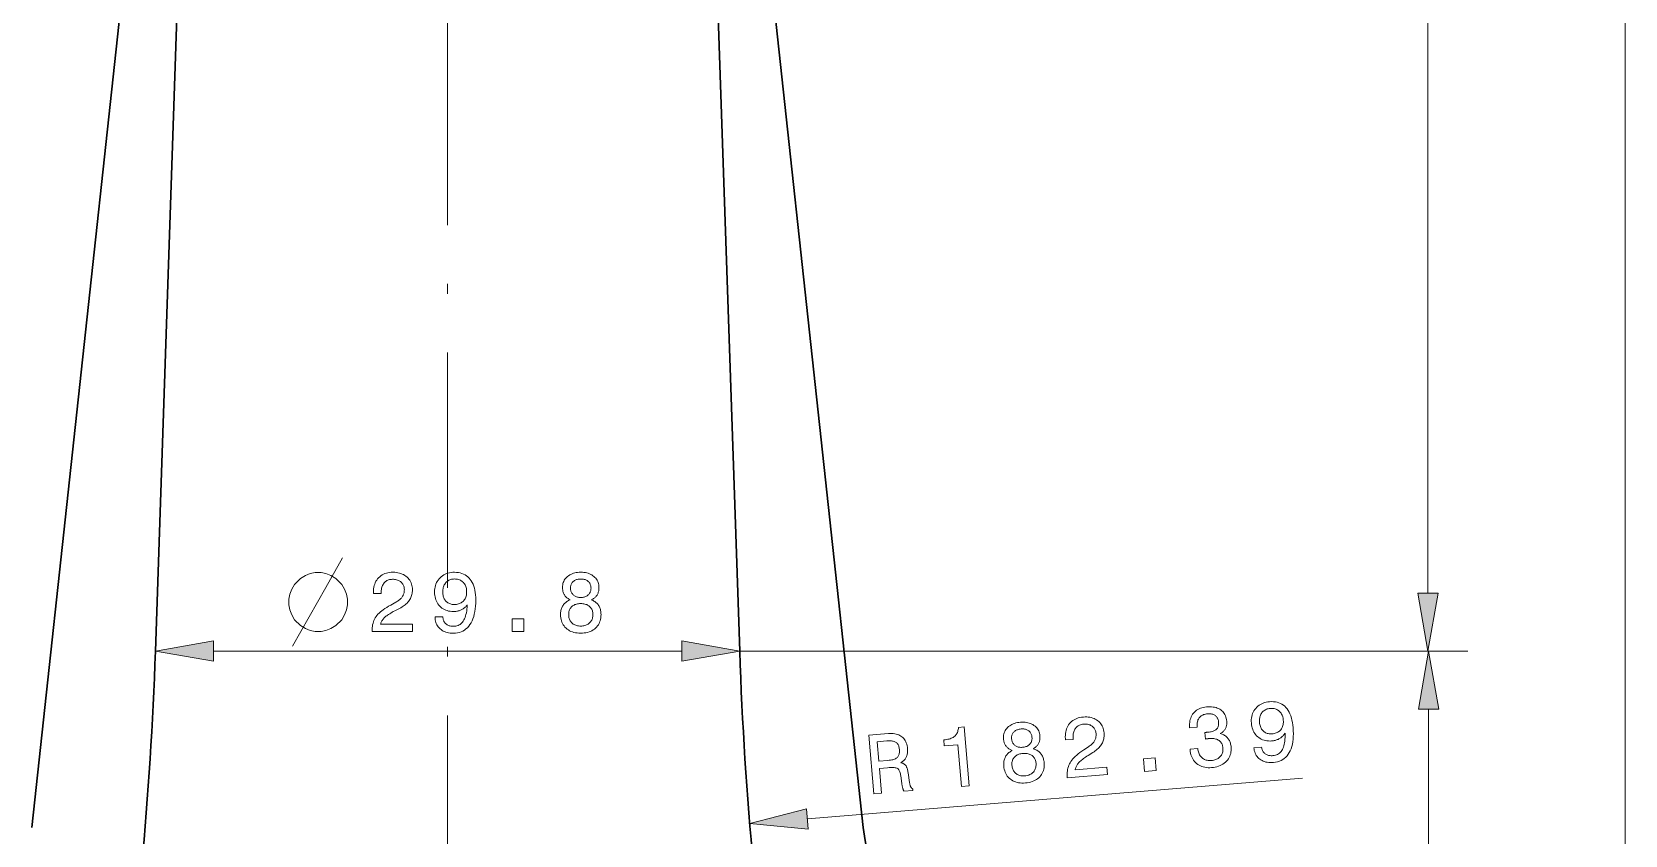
# Model space of a CAD drawing. Extents: x 0 to 297, y 0 to 420.
# Drawn here: x 126.8 to 208, y 264 to 305 of the extents above; entities that cross this region are included whole.
import ezdxf

# ---------------------------------------------------------------- set-up
doc = ezdxf.new("R2010")
doc.units = 0
doc.linetypes.add('DASHDOT', pattern=[18.5, 12, -3, 0.5, -3])

msp = doc.modelspace()

# ---------------------------------------------------------------- linework, layer by layer
at = {"color": 7, "linetype": 'DASHDOT', "lineweight": 13}
msp.add_line((147.963, 362.625), (147.963, 88.577), dxfattribs=at)
at = {"color": 7, "lineweight": 30}
for p, q in [((135.113, 341.402), (126.763, 264.402)), ((160.813, 341.402), (169.163, 264.402)), ((135.263, 338.402), (133.063, 273.402)), ((160.663, 338.402), (162.863, 273.402))]:
    msp.add_line(p, q, dxfattribs=at)
at = {"color": 7, "lineweight": 13}
for p, q in [((197.963, 276.356), (197.963, 338.447)), ((208.02, 118.356), (208.02, 338.447)), ((136.018, 273.402), (159.909, 273.402)), ((162.863, 273.402), (199.963, 273.402)), ((162.863, 273.402), (199.996, 273.402)), ((197.996, 244.356), (197.996, 270.447)), ((166.318, 264.846), (191.565, 266.925))]:
    msp.add_line(p, q, dxfattribs=at)
msp.add_lwpolyline([(140.064, 273.652), (141.764, 276.652), (142.614, 278.152)], dxfattribs=at)
for points in [[(141.514, 277.402), (141.214, 277.402), (140.964, 277.352), (140.714, 277.252), (140.464, 277.102), (140.164, 276.802), (140.014, 276.552), (139.914, 276.302), (139.864, 276.052), (139.864, 275.752), (139.914, 275.502), (140.014, 275.252), (140.164, 275.002), (140.464, 274.702), (140.714, 274.552), (140.964, 274.452), (141.214, 274.402), (141.514, 274.402), (141.764, 274.452), (142.014, 274.552), (142.264, 274.702), (142.564, 275.002), (142.714, 275.252), (142.814, 275.502), (142.864, 275.752), (142.864, 276.052), (142.814, 276.302), (142.714, 276.552), (142.564, 276.802), (142.264, 277.102), (142.014, 277.252), (141.764, 277.352)], [(144.111, 274.402), (144.111, 274.414), (144.113, 274.502), (144.119, 274.586), (144.13, 274.668), (144.144, 274.747), (144.163, 274.822), (144.185, 274.895), (144.212, 274.965), (144.243, 275.032), (144.278, 275.096), (144.318, 275.157), (144.362, 275.217), (144.413, 275.276), (144.471, 275.336), (144.536, 275.395), (144.607, 275.454), (144.685, 275.513), (144.77, 275.572), (144.861, 275.631), (144.959, 275.69), (145.064, 275.749), (145.319, 275.888), (145.364, 275.913), (145.406, 275.939), (145.446, 275.965), (145.483, 275.992), (145.518, 276.02), (145.55, 276.048), (145.58, 276.077), (145.607, 276.106), (145.632, 276.136), (145.654, 276.167), (145.674, 276.199), (145.692, 276.231), (145.708, 276.265), (145.722, 276.3), (145.733, 276.336), (145.743, 276.372), (145.75, 276.41), (145.755, 276.45), (145.758, 276.49), (145.76, 276.531), (145.758, 276.578), (145.753, 276.622), (145.745, 276.666), (145.733, 276.707), (145.719, 276.746), (145.701, 276.784), (145.679, 276.819), (145.655, 276.853), (145.627, 276.885), (145.596, 276.916), (145.562, 276.943), (145.526, 276.968), (145.488, 276.99), (145.448, 277.009), (145.405, 277.025), (145.36, 277.039), (145.313, 277.049), (145.264, 277.056), (145.212, 277.061), (145.159, 277.062), (145.105, 277.06), (145.055, 277.055), (145.006, 277.045), (144.96, 277.032), (144.915, 277.016), (144.874, 276.995), (144.834, 276.971), (144.797, 276.943), (144.762, 276.912), (144.73, 276.877), (144.7, 276.838), (144.673, 276.797), (144.65, 276.753), (144.629, 276.706), (144.612, 276.656), (144.598, 276.604), (144.587, 276.549), (144.579, 276.491), (144.574, 276.43), (144.573, 276.366), (144.573, 276.331), (144.18, 276.331), (144.18, 276.392), (144.183, 276.485), (144.191, 276.574), (144.205, 276.659), (144.224, 276.74), (144.248, 276.817), (144.278, 276.89), (144.313, 276.959), (144.353, 277.025), (144.399, 277.086), (144.45, 277.143), (144.506, 277.196), (144.566, 277.243), (144.63, 277.285), (144.697, 277.321), (144.768, 277.351), (144.843, 277.376), (144.922, 277.396), (145.005, 277.409), (145.091, 277.418), (145.182, 277.421), (145.269, 277.418), (145.352, 277.411), (145.432, 277.398), (145.509, 277.381), (145.582, 277.359), (145.652, 277.332), (145.719, 277.3), (145.782, 277.263), (145.841, 277.221), (145.898, 277.174), (145.949, 277.123), (145.996, 277.069), (146.037, 277.012), (146.072, 276.952), (146.102, 276.889), (146.127, 276.822), (146.146, 276.753), (146.16, 276.681), (146.168, 276.605), (146.171, 276.527), (146.169, 276.465), (146.164, 276.406), (146.156, 276.348), (146.145, 276.291), (146.131, 276.236), (146.113, 276.182), (146.092, 276.13), (146.068, 276.08), (146.041, 276.031), (146.01, 275.984), (145.977, 275.938), (145.94, 275.893), (145.899, 275.85), (145.855, 275.807), (145.808, 275.766), (145.757, 275.727), (145.703, 275.688), (145.646, 275.651), (145.585, 275.615), (145.521, 275.58), (145.268, 275.451), (145.198, 275.414), (145.132, 275.378), (145.07, 275.342), (145.012, 275.307), (144.959, 275.273), (144.909, 275.239), (144.863, 275.206), (144.822, 275.174), (144.784, 275.143), (144.751, 275.112), (144.72, 275.081), (144.692, 275.05), (144.666, 275.018), (144.642, 274.985), (144.62, 274.951), (144.601, 274.917), (144.583, 274.882), (144.568, 274.846), (144.554, 274.81), (144.543, 274.773), (146.171, 274.773), (146.171, 274.402)], [(147.326, 275.144), (147.722, 275.144), (147.726, 275.1), (147.732, 275.057), (147.74, 275.017), (147.752, 274.979), (147.766, 274.943), (147.782, 274.909), (147.802, 274.876), (147.823, 274.846), (147.848, 274.818), (147.875, 274.792), (147.905, 274.768), (147.936, 274.746), (147.97, 274.727), (148.005, 274.711), (148.043, 274.697), (148.083, 274.685), (148.124, 274.676), (148.168, 274.67), (148.214, 274.666), (148.262, 274.665), (148.326, 274.668), (148.387, 274.676), (148.445, 274.689), (148.5, 274.708), (148.552, 274.732), (148.601, 274.762), (148.647, 274.797), (148.69, 274.837), (148.729, 274.883), (148.766, 274.934), (148.799, 274.99), (148.83, 275.053), (148.858, 275.12), (148.883, 275.194), (148.904, 275.273), (148.923, 275.358), (148.94, 275.448), (148.953, 275.544), (148.963, 275.646), (148.97, 275.753), (148.945, 275.721), (148.918, 275.69), (148.89, 275.661), (148.86, 275.634), (148.83, 275.608), (148.799, 275.584), (148.766, 275.562), (148.733, 275.541), (148.698, 275.522), (148.663, 275.504), (148.626, 275.488), (148.588, 275.474), (148.55, 275.461), (148.511, 275.45), (148.471, 275.441), (148.43, 275.433), (148.388, 275.427), (148.345, 275.423), (148.302, 275.421), (148.258, 275.42), (148.174, 275.423), (148.094, 275.431), (148.017, 275.444), (147.943, 275.464), (147.872, 275.488), (147.804, 275.518), (147.74, 275.554), (147.679, 275.595), (147.621, 275.641), (147.566, 275.693), (147.516, 275.749), (147.471, 275.809), (147.431, 275.872), (147.396, 275.939), (147.367, 276.009), (147.343, 276.083), (147.325, 276.16), (147.311, 276.241), (147.303, 276.325), (147.301, 276.413), (147.303, 276.501), (147.312, 276.586), (147.326, 276.667), (147.346, 276.745), (147.371, 276.819), (147.402, 276.891), (147.439, 276.958), (147.481, 277.023), (147.529, 277.084), (147.582, 277.141), (147.64, 277.194), (147.702, 277.242), (147.767, 277.284), (147.835, 277.32), (147.907, 277.351), (147.982, 277.376), (148.061, 277.395), (148.144, 277.409), (148.23, 277.418), (148.319, 277.421), (148.421, 277.417), (148.519, 277.406), (148.612, 277.388), (148.7, 277.362), (148.782, 277.329), (148.86, 277.289), (148.934, 277.242), (149.002, 277.187), (149.065, 277.125), (149.123, 277.056), (149.176, 276.98), (149.224, 276.897), (149.266, 276.808), (149.302, 276.712), (149.333, 276.61), (149.358, 276.502), (149.377, 276.387), (149.391, 276.266), (149.4, 276.138), (149.403, 276.004), (149.4, 275.845), (149.391, 275.694), (149.376, 275.55), (149.355, 275.414), (149.328, 275.285), (149.296, 275.164), (149.257, 275.05), (149.212, 274.944), (149.162, 274.845), (149.105, 274.754), (149.043, 274.67), (148.976, 274.596), (148.904, 274.53), (148.827, 274.473), (148.745, 274.425), (148.658, 274.385), (148.565, 274.355), (148.468, 274.333), (148.365, 274.319), (148.258, 274.315), (148.174, 274.317), (148.094, 274.324), (148.018, 274.335), (147.945, 274.351), (147.875, 274.371), (147.809, 274.396), (147.746, 274.426), (147.687, 274.459), (147.631, 274.498), (147.579, 274.541), (147.531, 274.587), (147.488, 274.637), (147.45, 274.69), (147.417, 274.745), (147.389, 274.804), (147.366, 274.866), (147.349, 274.931), (147.336, 274.999), (147.328, 275.07)], [(154.222, 276.016), (154.183, 276.035), (154.147, 276.055), (154.112, 276.077), (154.079, 276.099), (154.049, 276.123), (154.02, 276.149), (153.993, 276.175), (153.968, 276.203), (153.945, 276.233), (153.925, 276.263), (153.906, 276.295), (153.889, 276.328), (153.874, 276.363), (153.861, 276.399), (153.85, 276.437), (153.841, 276.476), (153.835, 276.517), (153.83, 276.559), (153.827, 276.602), (153.826, 276.647), (153.828, 276.714), (153.836, 276.779), (153.849, 276.841), (153.867, 276.901), (153.89, 276.958), (153.919, 277.013), (153.952, 277.065), (153.991, 277.114), (154.035, 277.161), (154.084, 277.205), (154.137, 277.246), (154.193, 277.283), (154.253, 277.315), (154.316, 277.343), (154.381, 277.367), (154.45, 277.386), (154.522, 277.401), (154.598, 277.412), (154.676, 277.418), (154.757, 277.421), (154.839, 277.418), (154.918, 277.412), (154.993, 277.401), (155.066, 277.386), (155.135, 277.367), (155.2, 277.343), (155.263, 277.315), (155.322, 277.283), (155.378, 277.246), (155.431, 277.205), (155.48, 277.161), (155.523, 277.114), (155.562, 277.065), (155.595, 277.013), (155.623, 276.958), (155.646, 276.901), (155.664, 276.841), (155.677, 276.779), (155.685, 276.714), (155.687, 276.647), (155.686, 276.602), (155.683, 276.558), (155.678, 276.516), (155.672, 276.475), (155.663, 276.435), (155.652, 276.398), (155.64, 276.361), (155.625, 276.326), (155.609, 276.293), (155.59, 276.261), (155.57, 276.23), (155.547, 276.201), (155.523, 276.173), (155.496, 276.147), (155.467, 276.122), (155.437, 276.098), (155.404, 276.076), (155.369, 276.055), (155.332, 276.035), (155.293, 276.016), (155.341, 275.997), (155.387, 275.975), (155.43, 275.952), (155.471, 275.926), (155.509, 275.899), (155.545, 275.869), (155.579, 275.838), (155.61, 275.805), (155.639, 275.769), (155.665, 275.732), (155.689, 275.693), (155.71, 275.652), (155.729, 275.609), (155.745, 275.565), (155.759, 275.518), (155.77, 275.47), (155.779, 275.421), (155.785, 275.37), (155.789, 275.316), (155.79, 275.262), (155.788, 275.177), (155.779, 275.096), (155.765, 275.018), (155.746, 274.944), (155.721, 274.873), (155.69, 274.806), (155.654, 274.742), (155.612, 274.682), (155.564, 274.625), (155.511, 274.572), (155.453, 274.523), (155.392, 274.48), (155.326, 274.441), (155.256, 274.408), (155.183, 274.379), (155.106, 274.356), (155.024, 274.338), (154.939, 274.325), (154.85, 274.318), (154.757, 274.315), (154.665, 274.318), (154.576, 274.325), (154.49, 274.338), (154.409, 274.356), (154.332, 274.379), (154.259, 274.408), (154.189, 274.441), (154.124, 274.48), (154.062, 274.523), (154.005, 274.572), (153.952, 274.625), (153.905, 274.682), (153.863, 274.742), (153.827, 274.806), (153.796, 274.873), (153.771, 274.944), (153.752, 275.018), (153.738, 275.096), (153.729, 275.177), (153.727, 275.262), (153.728, 275.316), (153.732, 275.37), (153.738, 275.421), (153.747, 275.47), (153.758, 275.518), (153.772, 275.565), (153.788, 275.609), (153.807, 275.652), (153.828, 275.693), (153.852, 275.732), (153.878, 275.769), (153.907, 275.805), (153.938, 275.838), (153.971, 275.869), (154.007, 275.899), (154.045, 275.926), (154.086, 275.952), (154.129, 275.975), (154.174, 275.997)], [(147.718, 276.417), (147.72, 276.36), (147.725, 276.305), (147.733, 276.253), (147.744, 276.203), (147.758, 276.155), (147.776, 276.11), (147.797, 276.067), (147.821, 276.026), (147.849, 275.988), (147.879, 275.952), (147.913, 275.919), (147.948, 275.89), (147.986, 275.863), (148.025, 275.841), (148.067, 275.822), (148.11, 275.806), (148.156, 275.794), (148.204, 275.785), (148.254, 275.78), (148.306, 275.778), (148.364, 275.78), (148.419, 275.785), (148.472, 275.794), (148.522, 275.806), (148.57, 275.821), (148.615, 275.84), (148.657, 275.862), (148.697, 275.888), (148.734, 275.917), (148.769, 275.95), (148.801, 275.986), (148.829, 276.024), (148.854, 276.065), (148.876, 276.108), (148.895, 276.154), (148.91, 276.202), (148.922, 276.253), (148.93, 276.307), (148.935, 276.363), (148.937, 276.421), (148.935, 276.48), (148.93, 276.537), (148.922, 276.591), (148.91, 276.643), (148.895, 276.692), (148.876, 276.739), (148.854, 276.783), (148.829, 276.825), (148.801, 276.864), (148.769, 276.901), (148.734, 276.935), (148.697, 276.965), (148.658, 276.992), (148.617, 277.015), (148.573, 277.034), (148.527, 277.05), (148.478, 277.063), (148.427, 277.072), (148.374, 277.077), (148.319, 277.079), (148.266, 277.077), (148.215, 277.072), (148.166, 277.063), (148.12, 277.05), (148.075, 277.033), (148.033, 277.013), (147.992, 276.99), (147.954, 276.962), (147.918, 276.931), (147.884, 276.897), (147.852, 276.859), (147.824, 276.819), (147.799, 276.777), (147.778, 276.732), (147.759, 276.686), (147.745, 276.636), (147.733, 276.585), (147.725, 276.531), (147.72, 276.475)], [(154.237, 276.613), (154.238, 276.571), (154.242, 276.53), (154.25, 276.492), (154.259, 276.455), (154.272, 276.419), (154.288, 276.385), (154.306, 276.353), (154.328, 276.323), (154.352, 276.294), (154.379, 276.267), (154.408, 276.242), (154.44, 276.22), (154.473, 276.201), (154.508, 276.184), (154.545, 276.169), (154.584, 276.158), (154.624, 276.148), (154.667, 276.142), (154.711, 276.138), (154.757, 276.137), (154.804, 276.138), (154.849, 276.142), (154.892, 276.148), (154.933, 276.158), (154.972, 276.169), (155.009, 276.184), (155.044, 276.201), (155.077, 276.22), (155.109, 276.242), (155.138, 276.267), (155.165, 276.294), (155.189, 276.323), (155.211, 276.353), (155.229, 276.385), (155.245, 276.419), (155.257, 276.455), (155.267, 276.492), (155.275, 276.53), (155.279, 276.571), (155.28, 276.613), (155.279, 276.655), (155.275, 276.695), (155.268, 276.734), (155.258, 276.77), (155.245, 276.805), (155.23, 276.838), (155.212, 276.869), (155.191, 276.898), (155.168, 276.926), (155.141, 276.951), (155.112, 276.975), (155.081, 276.996), (155.048, 277.014), (155.013, 277.03), (154.976, 277.044), (154.936, 277.055), (154.895, 277.064), (154.851, 277.07), (154.805, 277.074), (154.757, 277.075), (154.71, 277.074), (154.665, 277.07), (154.621, 277.064), (154.58, 277.055), (154.541, 277.044), (154.504, 277.03), (154.469, 277.014), (154.436, 276.996), (154.405, 276.975), (154.376, 276.951), (154.349, 276.926), (154.326, 276.898), (154.305, 276.869), (154.287, 276.838), (154.271, 276.805), (154.259, 276.77), (154.249, 276.734), (154.242, 276.695), (154.238, 276.655)], [(197.442, 276.356), (197.963, 273.402), (198.484, 276.356)], [(154.142, 275.27), (154.143, 275.216), (154.148, 275.165), (154.157, 275.116), (154.168, 275.069), (154.183, 275.025), (154.201, 274.983), (154.223, 274.943), (154.248, 274.905), (154.276, 274.87), (154.307, 274.837), (154.342, 274.807), (154.378, 274.78), (154.417, 274.756), (154.459, 274.735), (154.503, 274.718), (154.549, 274.703), (154.597, 274.692), (154.648, 274.684), (154.702, 274.679), (154.757, 274.678), (154.814, 274.679), (154.867, 274.684), (154.919, 274.692), (154.967, 274.703), (155.014, 274.718), (155.058, 274.735), (155.099, 274.756), (155.139, 274.78), (155.175, 274.807), (155.21, 274.837), (155.241, 274.87), (155.269, 274.905), (155.294, 274.943), (155.316, 274.983), (155.334, 275.025), (155.349, 275.069), (155.36, 275.116), (155.369, 275.165), (155.373, 275.216), (155.375, 275.27), (155.373, 275.32), (155.369, 275.368), (155.36, 275.414), (155.349, 275.457), (155.334, 275.499), (155.316, 275.538), (155.295, 275.575), (155.27, 275.61), (155.242, 275.643), (155.211, 275.674), (155.177, 275.702), (155.14, 275.727), (155.101, 275.75), (155.059, 275.769), (155.015, 275.785), (154.969, 275.799), (154.92, 275.809), (154.868, 275.817), (154.814, 275.821), (154.757, 275.822), (154.701, 275.821), (154.648, 275.817), (154.596, 275.809), (154.548, 275.799), (154.501, 275.785), (154.457, 275.769), (154.416, 275.75), (154.377, 275.727), (154.34, 275.702), (154.306, 275.674), (154.275, 275.643), (154.247, 275.61), (154.222, 275.575), (154.201, 275.538), (154.183, 275.499), (154.168, 275.457), (154.157, 275.414), (154.148, 275.368), (154.143, 275.32)], [(151.262, 274.402), (151.262, 275.045), (151.859, 275.045), (151.859, 274.402)], [(136.018, 273.922), (133.063, 273.402), (136.018, 272.881)], [(159.909, 272.881), (162.863, 273.402), (159.909, 273.922)], [(198.517, 270.447), (197.996, 273.402), (197.475, 270.447)], [(189.087, 268.469), (189.482, 268.501), (189.489, 268.458), (189.499, 268.416), (189.511, 268.377), (189.525, 268.34), (189.542, 268.305), (189.561, 268.272), (189.583, 268.242), (189.608, 268.213), (189.634, 268.187), (189.664, 268.163), (189.695, 268.142), (189.728, 268.123), (189.763, 268.107), (189.8, 268.093), (189.839, 268.082), (189.879, 268.074), (189.921, 268.069), (189.966, 268.066), (190.012, 268.066), (190.059, 268.069), (190.123, 268.077), (190.184, 268.09), (190.24, 268.108), (190.294, 268.131), (190.343, 268.16), (190.39, 268.193), (190.432, 268.232), (190.472, 268.275), (190.507, 268.324), (190.54, 268.378), (190.568, 268.437), (190.594, 268.502), (190.616, 268.571), (190.635, 268.647), (190.65, 268.727), (190.662, 268.813), (190.671, 268.905), (190.676, 269.001), (190.678, 269.104), (190.676, 269.211), (190.653, 269.177), (190.629, 269.144), (190.603, 269.113), (190.576, 269.084), (190.548, 269.056), (190.519, 269.029), (190.489, 269.004), (190.457, 268.98), (190.424, 268.958), (190.39, 268.938), (190.355, 268.919), (190.318, 268.901), (190.281, 268.886), (190.243, 268.872), (190.204, 268.859), (190.164, 268.848), (190.123, 268.839), (190.08, 268.831), (190.037, 268.825), (189.993, 268.821), (189.91, 268.816), (189.829, 268.818), (189.751, 268.825), (189.676, 268.838), (189.603, 268.857), (189.533, 268.881), (189.466, 268.911), (189.402, 268.947), (189.341, 268.989), (189.282, 269.036), (189.227, 269.088), (189.177, 269.144), (189.132, 269.204), (189.092, 269.267), (189.057, 269.335), (189.027, 269.407), (189.003, 269.482), (188.983, 269.561), (188.968, 269.645), (188.958, 269.732), (188.954, 269.82), (188.955, 269.905), (188.962, 269.987), (188.976, 270.066), (188.995, 270.143), (189.02, 270.216), (189.051, 270.287), (189.087, 270.354), (189.13, 270.419), (189.179, 270.481), (189.232, 270.538), (189.29, 270.591), (189.351, 270.638), (189.416, 270.68), (189.485, 270.716), (189.558, 270.747), (189.635, 270.773), (189.716, 270.794), (189.801, 270.809), (189.89, 270.82), (189.993, 270.824), (190.091, 270.821), (190.185, 270.811), (190.274, 270.793), (190.36, 270.767), (190.441, 270.733), (190.517, 270.692), (190.59, 270.643), (190.658, 270.586), (190.722, 270.522), (190.781, 270.451), (190.835, 270.372), (190.884, 270.287), (190.928, 270.194), (190.967, 270.095), (191.001, 269.989), (191.03, 269.876), (191.054, 269.757), (191.073, 269.63), (191.086, 269.497), (191.096, 269.338), (191.1, 269.187), (191.097, 269.042), (191.087, 268.905), (191.071, 268.774), (191.049, 268.651), (191.019, 268.534), (190.984, 268.425), (190.941, 268.322), (190.893, 268.226), (190.838, 268.138), (190.777, 268.058), (190.711, 267.987), (190.638, 267.924), (190.56, 267.869), (190.477, 267.822), (190.387, 267.784), (190.292, 267.754), (190.191, 267.733), (190.084, 267.72), (190.001, 267.715), (189.92, 267.715), (189.843, 267.72), (189.769, 267.73), (189.698, 267.744), (189.63, 267.764), (189.565, 267.788), (189.503, 267.817), (189.445, 267.85), (189.389, 267.889), (189.337, 267.931), (189.29, 267.977), (189.248, 268.027), (189.211, 268.079), (189.178, 268.136), (189.15, 268.195), (189.127, 268.259), (189.109, 268.325), (189.096, 268.395)], [(176.764, 268.33), (176.724, 268.345), (176.686, 268.362), (176.65, 268.381), (176.615, 268.401), (176.583, 268.422), (176.552, 268.445), (176.523, 268.47), (176.496, 268.495), (176.471, 268.523), (176.448, 268.551), (176.426, 268.582), (176.407, 268.613), (176.389, 268.647), (176.373, 268.682), (176.359, 268.719), (176.347, 268.757), (176.337, 268.797), (176.329, 268.838), (176.322, 268.881), (176.317, 268.926), (176.314, 268.993), (176.317, 269.058), (176.325, 269.121), (176.338, 269.182), (176.356, 269.241), (176.38, 269.298), (176.409, 269.353), (176.444, 269.405), (176.484, 269.455), (176.529, 269.504), (176.579, 269.549), (176.632, 269.59), (176.688, 269.627), (176.749, 269.66), (176.812, 269.689), (176.879, 269.714), (176.95, 269.735), (177.024, 269.752), (177.102, 269.764), (177.183, 269.773), (177.264, 269.778), (177.343, 269.778), (177.419, 269.773), (177.492, 269.764), (177.563, 269.751), (177.63, 269.732), (177.695, 269.71), (177.757, 269.682), (177.816, 269.651), (177.872, 269.614), (177.924, 269.574), (177.971, 269.531), (178.013, 269.485), (178.051, 269.436), (178.083, 269.384), (178.111, 269.328), (178.134, 269.27), (178.152, 269.209), (178.165, 269.145), (178.173, 269.078), (178.175, 269.033), (178.176, 268.989), (178.175, 268.947), (178.171, 268.906), (178.166, 268.866), (178.158, 268.827), (178.149, 268.79), (178.137, 268.754), (178.123, 268.719), (178.108, 268.686), (178.09, 268.654), (178.07, 268.623), (178.048, 268.593), (178.023, 268.565), (177.997, 268.537), (177.968, 268.511), (177.937, 268.486), (177.904, 268.462), (177.869, 268.439), (177.831, 268.418), (177.881, 268.402), (177.928, 268.385), (177.973, 268.365), (178.016, 268.343), (178.057, 268.318), (178.095, 268.292), (178.131, 268.263), (178.165, 268.233), (178.196, 268.2), (178.226, 268.165), (178.253, 268.128), (178.277, 268.088), (178.3, 268.047), (178.319, 268.005), (178.337, 267.96), (178.352, 267.913), (178.365, 267.864), (178.375, 267.814), (178.384, 267.761), (178.389, 267.706), (178.393, 267.622), (178.392, 267.54), (178.384, 267.462), (178.371, 267.386), (178.352, 267.314), (178.326, 267.244), (178.295, 267.178), (178.259, 267.114), (178.216, 267.054), (178.167, 266.996), (178.114, 266.943), (178.056, 266.894), (177.994, 266.851), (177.927, 266.811), (177.856, 266.777), (177.781, 266.748), (177.702, 266.723), (177.618, 266.703), (177.53, 266.688), (177.437, 266.678), (177.345, 266.673), (177.255, 266.674), (177.169, 266.679), (177.087, 266.691), (177.008, 266.707), (176.933, 266.73), (176.861, 266.757), (176.793, 266.79), (176.728, 266.829), (176.666, 266.873), (176.609, 266.922), (176.557, 266.974), (176.511, 267.031), (176.47, 267.091), (176.433, 267.156), (176.403, 267.224), (176.377, 267.296), (176.357, 267.373), (176.342, 267.453), (176.332, 267.537), (176.329, 267.592), (176.328, 267.645), (176.33, 267.697), (176.335, 267.747), (176.342, 267.795), (176.352, 267.843), (176.365, 267.888), (176.38, 267.932), (176.398, 267.975), (176.419, 268.016), (176.442, 268.055), (176.467, 268.093), (176.496, 268.129), (176.526, 268.163), (176.56, 268.195), (176.596, 268.226), (176.634, 268.254), (176.675, 268.281), (176.718, 268.307)], [(179.569, 266.941), (179.568, 266.953), (179.563, 267.041), (179.562, 267.125), (179.566, 267.208), (179.574, 267.287), (179.586, 267.364), (179.603, 267.439), (179.624, 267.511), (179.649, 267.58), (179.679, 267.647), (179.713, 267.711), (179.753, 267.774), (179.799, 267.837), (179.852, 267.901), (179.911, 267.966), (179.978, 268.031), (180.051, 268.096), (180.13, 268.161), (180.216, 268.228), (180.309, 268.294), (180.408, 268.361), (180.651, 268.521), (180.694, 268.55), (180.734, 268.579), (180.771, 268.608), (180.806, 268.638), (180.838, 268.669), (180.868, 268.7), (180.896, 268.731), (180.92, 268.762), (180.943, 268.794), (180.962, 268.827), (180.98, 268.86), (180.995, 268.894), (181.008, 268.929), (181.019, 268.965), (181.027, 269.001), (181.034, 269.039), (181.038, 269.077), (181.04, 269.117), (181.04, 269.157), (181.038, 269.198), (181.032, 269.244), (181.024, 269.289), (181.012, 269.331), (180.997, 269.371), (180.979, 269.409), (180.958, 269.445), (180.934, 269.479), (180.907, 269.511), (180.877, 269.54), (180.843, 269.568), (180.807, 269.593), (180.769, 269.615), (180.729, 269.634), (180.688, 269.649), (180.644, 269.662), (180.598, 269.671), (180.55, 269.678), (180.5, 269.681), (180.449, 269.681), (180.395, 269.678), (180.342, 269.672), (180.292, 269.662), (180.244, 269.649), (180.199, 269.632), (180.157, 269.612), (180.117, 269.588), (180.079, 269.561), (180.045, 269.53), (180.012, 269.496), (179.983, 269.458), (179.956, 269.417), (179.933, 269.374), (179.913, 269.328), (179.897, 269.28), (179.883, 269.229), (179.874, 269.175), (179.867, 269.119), (179.864, 269.061), (179.865, 269), (179.868, 268.937), (179.871, 268.901), (179.48, 268.869), (179.475, 268.93), (179.47, 269.022), (179.471, 269.112), (179.478, 269.198), (179.49, 269.28), (179.508, 269.359), (179.531, 269.434), (179.56, 269.506), (179.595, 269.575), (179.636, 269.639), (179.683, 269.701), (179.734, 269.758), (179.79, 269.81), (179.85, 269.857), (179.914, 269.898), (179.982, 269.934), (180.055, 269.965), (180.132, 269.991), (180.213, 270.012), (180.299, 270.027), (180.389, 270.037), (180.476, 270.042), (180.559, 270.041), (180.64, 270.036), (180.718, 270.025), (180.793, 270.009), (180.865, 269.987), (180.934, 269.961), (181, 269.929), (181.062, 269.892), (181.122, 269.85), (181.178, 269.804), (181.229, 269.754), (181.274, 269.7), (181.315, 269.643), (181.35, 269.583), (181.38, 269.519), (181.405, 269.451), (181.424, 269.38), (181.438, 269.306), (181.448, 269.227), (181.451, 269.166), (181.451, 269.106), (181.448, 269.048), (181.441, 268.991), (181.432, 268.935), (181.418, 268.88), (181.402, 268.826), (181.382, 268.774), (181.359, 268.723), (181.333, 268.673), (181.303, 268.625), (181.269, 268.577), (181.233, 268.53), (181.192, 268.485), (181.149, 268.44), (181.101, 268.396), (181.051, 268.353), (180.997, 268.312), (180.939, 268.271), (180.878, 268.231), (180.637, 268.082), (180.57, 268.039), (180.507, 267.997), (180.448, 267.957), (180.393, 267.917), (180.343, 267.878), (180.296, 267.841), (180.253, 267.804), (180.214, 267.769), (180.179, 267.734), (180.149, 267.701), (180.121, 267.668), (180.095, 267.634), (180.072, 267.6), (180.051, 267.565), (180.032, 267.53), (180.015, 267.494), (180, 267.458), (179.988, 267.421), (179.978, 267.384), (179.97, 267.346), (181.592, 267.479), (181.622, 267.11)], [(185.831, 268.4), (186.228, 268.432), (186.236, 268.371), (186.247, 268.313), (186.261, 268.257), (186.278, 268.205), (186.298, 268.156), (186.321, 268.111), (186.346, 268.068), (186.375, 268.028), (186.407, 267.992), (186.442, 267.958), (186.479, 267.928), (186.519, 267.902), (186.561, 267.879), (186.606, 267.86), (186.653, 267.845), (186.702, 267.833), (186.754, 267.825), (186.808, 267.821), (186.865, 267.82), (186.924, 267.823), (186.981, 267.83), (187.036, 267.839), (187.088, 267.851), (187.137, 267.866), (187.183, 267.884), (187.227, 267.905), (187.268, 267.929), (187.306, 267.956), (187.341, 267.986), (187.374, 268.019), (187.403, 268.054), (187.429, 268.092), (187.452, 268.131), (187.47, 268.173), (187.485, 268.216), (187.497, 268.262), (187.505, 268.31), (187.509, 268.36), (187.51, 268.412), (187.507, 268.466), (187.502, 268.514), (187.493, 268.561), (187.481, 268.605), (187.466, 268.646), (187.447, 268.685), (187.426, 268.721), (187.401, 268.755), (187.373, 268.786), (187.342, 268.815), (187.308, 268.842), (187.271, 268.865), (187.232, 268.886), (187.19, 268.904), (187.146, 268.918), (187.099, 268.93), (187.049, 268.939), (186.998, 268.944), (186.943, 268.947), (186.886, 268.946), (186.827, 268.943), (186.819, 268.942), (186.81, 268.941), (186.802, 268.94), (186.793, 268.94), (186.784, 268.939), (186.775, 268.938), (186.766, 268.937), (186.757, 268.936), (186.748, 268.935), (186.739, 268.933), (186.73, 268.932), (186.719, 268.931), (186.709, 268.929), (186.698, 268.928), (186.686, 268.926), (186.673, 268.925), (186.66, 268.923), (186.647, 268.921), (186.633, 268.919), (186.618, 268.917), (186.59, 269.255), (186.599, 269.256), (186.608, 269.256), (186.617, 269.256), (186.626, 269.257), (186.635, 269.257), (186.644, 269.258), (186.653, 269.258), (186.661, 269.258), (186.67, 269.259), (186.678, 269.259), (186.687, 269.26), (186.695, 269.26), (186.703, 269.261), (186.711, 269.261), (186.719, 269.262), (186.727, 269.263), (186.734, 269.263), (186.742, 269.264), (186.749, 269.264), (186.756, 269.265), (186.813, 269.271), (186.866, 269.278), (186.916, 269.288), (186.963, 269.3), (187.006, 269.314), (187.047, 269.33), (187.084, 269.348), (187.118, 269.368), (187.149, 269.391), (187.176, 269.415), (187.201, 269.441), (187.223, 269.469), (187.241, 269.5), (187.257, 269.533), (187.269, 269.568), (187.279, 269.605), (187.286, 269.645), (187.289, 269.686), (187.29, 269.73), (187.287, 269.776), (187.282, 269.82), (187.275, 269.862), (187.265, 269.902), (187.252, 269.939), (187.237, 269.974), (187.219, 270.006), (187.199, 270.037), (187.176, 270.065), (187.151, 270.09), (187.123, 270.114), (187.093, 270.134), (187.061, 270.153), (187.026, 270.168), (186.989, 270.181), (186.95, 270.191), (186.909, 270.199), (186.866, 270.204), (186.821, 270.207), (186.773, 270.206), (186.723, 270.203), (186.668, 270.197), (186.615, 270.188), (186.565, 270.176), (186.519, 270.161), (186.475, 270.142), (186.435, 270.121), (186.397, 270.097), (186.363, 270.069), (186.331, 270.039), (186.303, 270.006), (186.277, 269.97), (186.255, 269.931), (186.236, 269.889), (186.221, 269.844), (186.208, 269.797), (186.199, 269.747), (186.193, 269.694), (186.19, 269.639), (186.19, 269.58), (186.194, 269.519), (185.811, 269.487), (185.809, 269.517), (185.804, 269.603), (185.805, 269.686), (185.812, 269.766), (185.823, 269.843), (185.84, 269.917), (185.863, 269.987), (185.891, 270.054), (185.924, 270.119), (185.963, 270.18), (186.007, 270.237), (186.055, 270.291), (186.108, 270.34), (186.165, 270.384), (186.226, 270.423), (186.29, 270.458), (186.359, 270.487), (186.432, 270.511), (186.508, 270.531), (186.589, 270.545), (186.673, 270.555), (186.763, 270.56), (186.849, 270.561), (186.931, 270.557), (187.01, 270.548), (187.084, 270.535), (187.155, 270.517), (187.222, 270.495), (187.286, 270.468), (187.345, 270.437), (187.401, 270.401), (187.452, 270.361), (187.499, 270.317), (187.541, 270.269), (187.578, 270.218), (187.611, 270.162), (187.639, 270.103), (187.662, 270.04), (187.68, 269.974), (187.693, 269.903), (187.702, 269.829), (187.704, 269.786), (187.705, 269.745), (187.703, 269.704), (187.7, 269.665), (187.694, 269.627), (187.687, 269.589), (187.677, 269.553), (187.666, 269.518), (187.652, 269.484), (187.637, 269.452), (187.619, 269.42), (187.6, 269.39), (187.578, 269.361), (187.555, 269.333), (187.529, 269.307), (187.502, 269.282), (187.473, 269.258), (187.442, 269.236), (187.408, 269.215), (187.373, 269.195), (187.422, 269.18), (187.469, 269.163), (187.513, 269.144), (187.555, 269.123), (187.595, 269.1), (187.633, 269.074), (187.669, 269.046), (187.702, 269.016), (187.733, 268.984), (187.763, 268.95), (187.79, 268.914), (187.814, 268.875), (187.836, 268.835), (187.856, 268.793), (187.874, 268.749), (187.889, 268.703), (187.901, 268.655), (187.912, 268.606), (187.92, 268.554), (187.926, 268.5), (187.93, 268.415), (187.927, 268.334), (187.919, 268.255), (187.905, 268.179), (187.884, 268.106), (187.857, 268.036), (187.824, 267.969), (187.785, 267.904), (187.74, 267.843), (187.688, 267.785), (187.632, 267.73), (187.571, 267.681), (187.505, 267.636), (187.436, 267.596), (187.362, 267.561), (187.284, 267.531), (187.201, 267.506), (187.115, 267.486), (187.023, 267.47), (186.928, 267.46), (186.837, 267.455), (186.75, 267.456), (186.666, 267.463), (186.585, 267.475), (186.507, 267.493), (186.433, 267.517), (186.362, 267.547), (186.294, 267.582), (186.229, 267.623), (186.168, 267.67), (186.111, 267.722), (186.06, 267.778), (186.013, 267.837), (185.972, 267.901), (185.936, 267.969), (185.905, 268.041), (185.879, 268.117), (185.859, 268.198), (185.844, 268.282), (185.834, 268.37)], [(189.374, 269.77), (189.38, 269.713), (189.389, 269.659), (189.402, 269.608), (189.417, 269.559), (189.435, 269.513), (189.457, 269.469), (189.481, 269.428), (189.509, 269.389), (189.539, 269.353), (189.573, 269.32), (189.608, 269.29), (189.646, 269.263), (189.686, 269.24), (189.727, 269.221), (189.77, 269.205), (189.815, 269.193), (189.861, 269.185), (189.91, 269.18), (189.96, 269.179), (190.012, 269.182), (190.07, 269.188), (190.124, 269.198), (190.176, 269.211), (190.225, 269.227), (190.271, 269.246), (190.314, 269.269), (190.355, 269.294), (190.393, 269.323), (190.427, 269.356), (190.459, 269.391), (190.488, 269.429), (190.513, 269.469), (190.535, 269.512), (190.553, 269.557), (190.568, 269.604), (190.579, 269.654), (190.586, 269.706), (190.59, 269.759), (190.591, 269.816), (190.588, 269.874), (190.581, 269.933), (190.572, 269.989), (190.559, 270.042), (190.543, 270.093), (190.524, 270.141), (190.502, 270.186), (190.476, 270.228), (190.448, 270.268), (190.416, 270.304), (190.381, 270.339), (190.344, 270.369), (190.305, 270.397), (190.263, 270.42), (190.22, 270.44), (190.175, 270.456), (190.127, 270.468), (190.078, 270.476), (190.027, 270.481), (189.973, 270.482), (189.918, 270.479), (189.866, 270.473), (189.815, 270.463), (189.767, 270.45), (189.722, 270.434), (189.679, 270.414), (189.638, 270.39), (189.6, 270.363), (189.564, 270.333), (189.53, 270.299), (189.499, 270.262), (189.471, 270.222), (189.446, 270.18), (189.425, 270.135), (189.407, 270.089), (189.393, 270.041), (189.382, 269.991), (189.375, 269.939), (189.371, 269.885), (189.37, 269.828)], [(169.698, 266.128), (169.452, 269.113), (170.45, 269.196), (170.536, 269.2), (170.619, 269.201), (170.697, 269.196), (170.772, 269.187), (170.843, 269.173), (170.91, 269.155), (170.973, 269.131), (171.033, 269.103), (171.088, 269.071), (171.14, 269.033), (171.188, 268.992), (171.231, 268.945), (171.27, 268.895), (171.305, 268.84), (171.335, 268.781), (171.361, 268.717), (171.383, 268.649), (171.401, 268.577), (171.414, 268.5), (171.423, 268.419), (171.426, 268.37), (171.427, 268.323), (171.426, 268.278), (171.422, 268.233), (171.417, 268.19), (171.409, 268.148), (171.4, 268.108), (171.388, 268.069), (171.374, 268.031), (171.358, 267.995), (171.34, 267.96), (171.319, 267.926), (171.297, 267.894), (171.273, 267.864), (171.246, 267.834), (171.218, 267.807), (171.188, 267.78), (171.155, 267.755), (171.121, 267.732), (171.084, 267.71), (171.117, 267.702), (171.148, 267.692), (171.177, 267.682), (171.204, 267.67), (171.23, 267.656), (171.254, 267.641), (171.276, 267.625), (171.297, 267.608), (171.316, 267.589), (171.333, 267.569), (171.348, 267.546), (171.363, 267.52), (171.377, 267.49), (171.391, 267.458), (171.403, 267.421), (171.415, 267.382), (171.426, 267.338), (171.437, 267.292), (171.446, 267.242), (171.455, 267.188), (171.526, 266.706), (171.531, 266.675), (171.536, 266.646), (171.541, 266.619), (171.547, 266.594), (171.553, 266.57), (171.559, 266.548), (171.565, 266.528), (171.572, 266.51), (171.578, 266.493), (171.585, 266.478), (171.593, 266.464), (171.601, 266.451), (171.609, 266.439), (171.618, 266.427), (171.628, 266.416), (171.639, 266.406), (171.65, 266.397), (171.662, 266.389), (171.674, 266.381), (171.687, 266.374), (171.694, 266.292), (171.242, 266.255), (171.235, 266.265), (171.229, 266.275), (171.222, 266.287), (171.216, 266.299), (171.21, 266.313), (171.204, 266.328), (171.198, 266.343), (171.193, 266.36), (171.187, 266.377), (171.182, 266.396), (171.176, 266.416), (171.171, 266.437), (171.166, 266.459), (171.161, 266.483), (171.155, 266.508), (171.15, 266.534), (171.145, 266.562), (171.14, 266.591), (171.136, 266.622), (171.131, 266.654), (171.078, 267.039), (171.069, 267.095), (171.059, 267.147), (171.047, 267.194), (171.034, 267.238), (171.02, 267.277), (171.004, 267.312), (170.987, 267.342), (170.968, 267.369), (170.948, 267.391), (170.927, 267.409), (170.902, 267.424), (170.871, 267.437), (170.833, 267.447), (170.79, 267.455), (170.741, 267.461), (170.685, 267.464), (170.624, 267.465), (170.556, 267.464), (170.482, 267.461), (170.403, 267.455), (169.993, 267.421), (170.097, 266.161)], [(174.167, 266.496), (173.992, 268.622), (173.295, 268.565), (173.27, 268.869), (173.344, 268.878), (173.415, 268.889), (173.481, 268.902), (173.543, 268.918), (173.602, 268.935), (173.655, 268.956), (173.705, 268.978), (173.751, 269.002), (173.792, 269.029), (173.829, 269.058), (173.863, 269.09), (173.893, 269.125), (173.92, 269.162), (173.944, 269.203), (173.965, 269.247), (173.982, 269.294), (173.996, 269.344), (174.007, 269.397), (174.014, 269.453), (174.018, 269.513), (174.31, 269.537), (174.558, 266.528)], [(176.73, 268.926), (176.735, 268.884), (176.742, 268.844), (176.753, 268.806), (176.766, 268.77), (176.781, 268.735), (176.8, 268.703), (176.821, 268.673), (176.844, 268.644), (176.871, 268.617), (176.9, 268.593), (176.931, 268.57), (176.964, 268.551), (176.999, 268.534), (177.035, 268.52), (177.073, 268.509), (177.113, 268.5), (177.154, 268.494), (177.197, 268.491), (177.242, 268.491), (177.288, 268.494), (177.334, 268.499), (177.379, 268.506), (177.421, 268.516), (177.461, 268.529), (177.499, 268.544), (177.535, 268.561), (177.568, 268.581), (177.6, 268.603), (177.629, 268.628), (177.656, 268.655), (177.681, 268.684), (177.703, 268.715), (177.722, 268.747), (177.738, 268.78), (177.75, 268.815), (177.76, 268.852), (177.767, 268.889), (177.771, 268.929), (177.772, 268.969), (177.77, 269.011), (177.765, 269.053), (177.758, 269.093), (177.748, 269.131), (177.735, 269.166), (177.719, 269.2), (177.702, 269.232), (177.681, 269.261), (177.658, 269.288), (177.632, 269.314), (177.603, 269.337), (177.573, 269.358), (177.54, 269.377), (177.506, 269.392), (177.469, 269.405), (177.431, 269.416), (177.391, 269.424), (177.349, 269.429), (177.305, 269.431), (177.259, 269.431), (177.211, 269.429), (177.164, 269.423), (177.119, 269.416), (177.076, 269.406), (177.036, 269.394), (176.998, 269.38), (176.962, 269.364), (176.928, 269.345), (176.897, 269.324), (176.868, 269.3), (176.841, 269.274), (176.817, 269.247), (176.795, 269.217), (176.777, 269.187), (176.761, 269.154), (176.749, 269.12), (176.739, 269.084), (176.732, 269.047), (176.729, 269.008), (176.728, 268.968)], [(170.368, 268.821), (169.881, 268.781), (169.963, 267.787), (170.423, 267.825), (170.491, 267.831), (170.554, 267.84), (170.614, 267.851), (170.668, 267.864), (170.718, 267.878), (170.764, 267.895), (170.806, 267.913), (170.842, 267.934), (170.875, 267.956), (170.903, 267.981), (170.927, 268.007), (170.949, 268.037), (170.967, 268.07), (170.982, 268.105), (170.994, 268.143), (171.004, 268.184), (171.01, 268.228), (171.013, 268.275), (171.013, 268.324), (171.01, 268.376), (171.004, 268.428), (170.996, 268.476), (170.986, 268.521), (170.973, 268.562), (170.957, 268.601), (170.939, 268.636), (170.919, 268.668), (170.896, 268.697), (170.87, 268.722), (170.842, 268.745), (170.811, 268.764), (170.777, 268.781), (170.738, 268.795), (170.696, 268.806), (170.651, 268.815), (170.602, 268.822), (170.549, 268.825), (170.492, 268.826), (170.432, 268.825)], [(176.746, 267.58), (176.752, 267.526), (176.761, 267.475), (176.773, 267.427), (176.788, 267.382), (176.807, 267.338), (176.828, 267.298), (176.853, 267.26), (176.881, 267.224), (176.912, 267.192), (176.946, 267.161), (176.983, 267.134), (177.021, 267.11), (177.062, 267.089), (177.105, 267.072), (177.15, 267.058), (177.198, 267.048), (177.247, 267.041), (177.298, 267.037), (177.352, 267.037), (177.408, 267.04), (177.463, 267.046), (177.517, 267.055), (177.567, 267.067), (177.615, 267.082), (177.66, 267.1), (177.702, 267.121), (177.742, 267.145), (177.779, 267.172), (177.814, 267.202), (177.845, 267.235), (177.874, 267.271), (177.899, 267.308), (177.921, 267.348), (177.939, 267.389), (177.954, 267.433), (177.965, 267.478), (177.972, 267.526), (177.977, 267.576), (177.977, 267.627), (177.975, 267.681), (177.969, 267.73), (177.96, 267.778), (177.948, 267.823), (177.933, 267.865), (177.915, 267.905), (177.894, 267.943), (177.869, 267.978), (177.842, 268.011), (177.811, 268.042), (177.778, 268.07), (177.741, 268.095), (177.703, 268.117), (177.662, 268.136), (177.619, 268.152), (177.574, 268.165), (177.526, 268.174), (177.476, 268.181), (177.424, 268.184), (177.37, 268.184), (177.314, 268.181), (177.258, 268.174), (177.205, 268.166), (177.154, 268.154), (177.107, 268.14), (177.061, 268.122), (177.019, 268.103), (176.979, 268.08), (176.942, 268.055), (176.908, 268.026), (176.876, 267.995), (176.848, 267.962), (176.822, 267.927), (176.801, 267.89), (176.783, 267.851), (176.768, 267.811), (176.756, 267.768), (176.748, 267.724), (176.744, 267.678), (176.743, 267.629)], [(183.509, 267.265), (183.456, 267.906), (184.051, 267.955), (184.103, 267.314)], [(166.276, 265.365), (163.374, 264.604), (166.361, 264.327)]]:
    msp.add_lwpolyline(points, close=True, dxfattribs=at)
at = {"color": 7, "lineweight": 30}
for centre, radius, start, end in [((-49.227, 279.571), 182.395, 354.60296, 358.0615), ((345.154, 279.571), 182.395, 181.9385, 185.39705), ((179.403, 265.512), 10.3, 186.18913, 224.75529)]:
    msp.add_arc(centre, radius, start, end, dxfattribs=at)
at = {"color": 7, "lineweight": 13}
for points in [[(197.442, 276.356), (197.963, 273.402), (197.442, 276.356), (198.484, 276.356)], [(136.018, 273.922), (133.063, 273.402), (136.018, 273.922), (136.018, 272.881)], [(159.909, 272.881), (162.863, 273.402), (159.909, 272.881), (159.909, 273.922)], [(198.517, 270.447), (197.996, 273.402), (198.517, 270.447), (197.475, 270.447)], [(166.276, 265.365), (163.374, 264.604), (166.276, 265.365), (166.361, 264.327)]]:
    msp.add_solid(points, dxfattribs=at)

doc.saveas('drawing.dxf')
